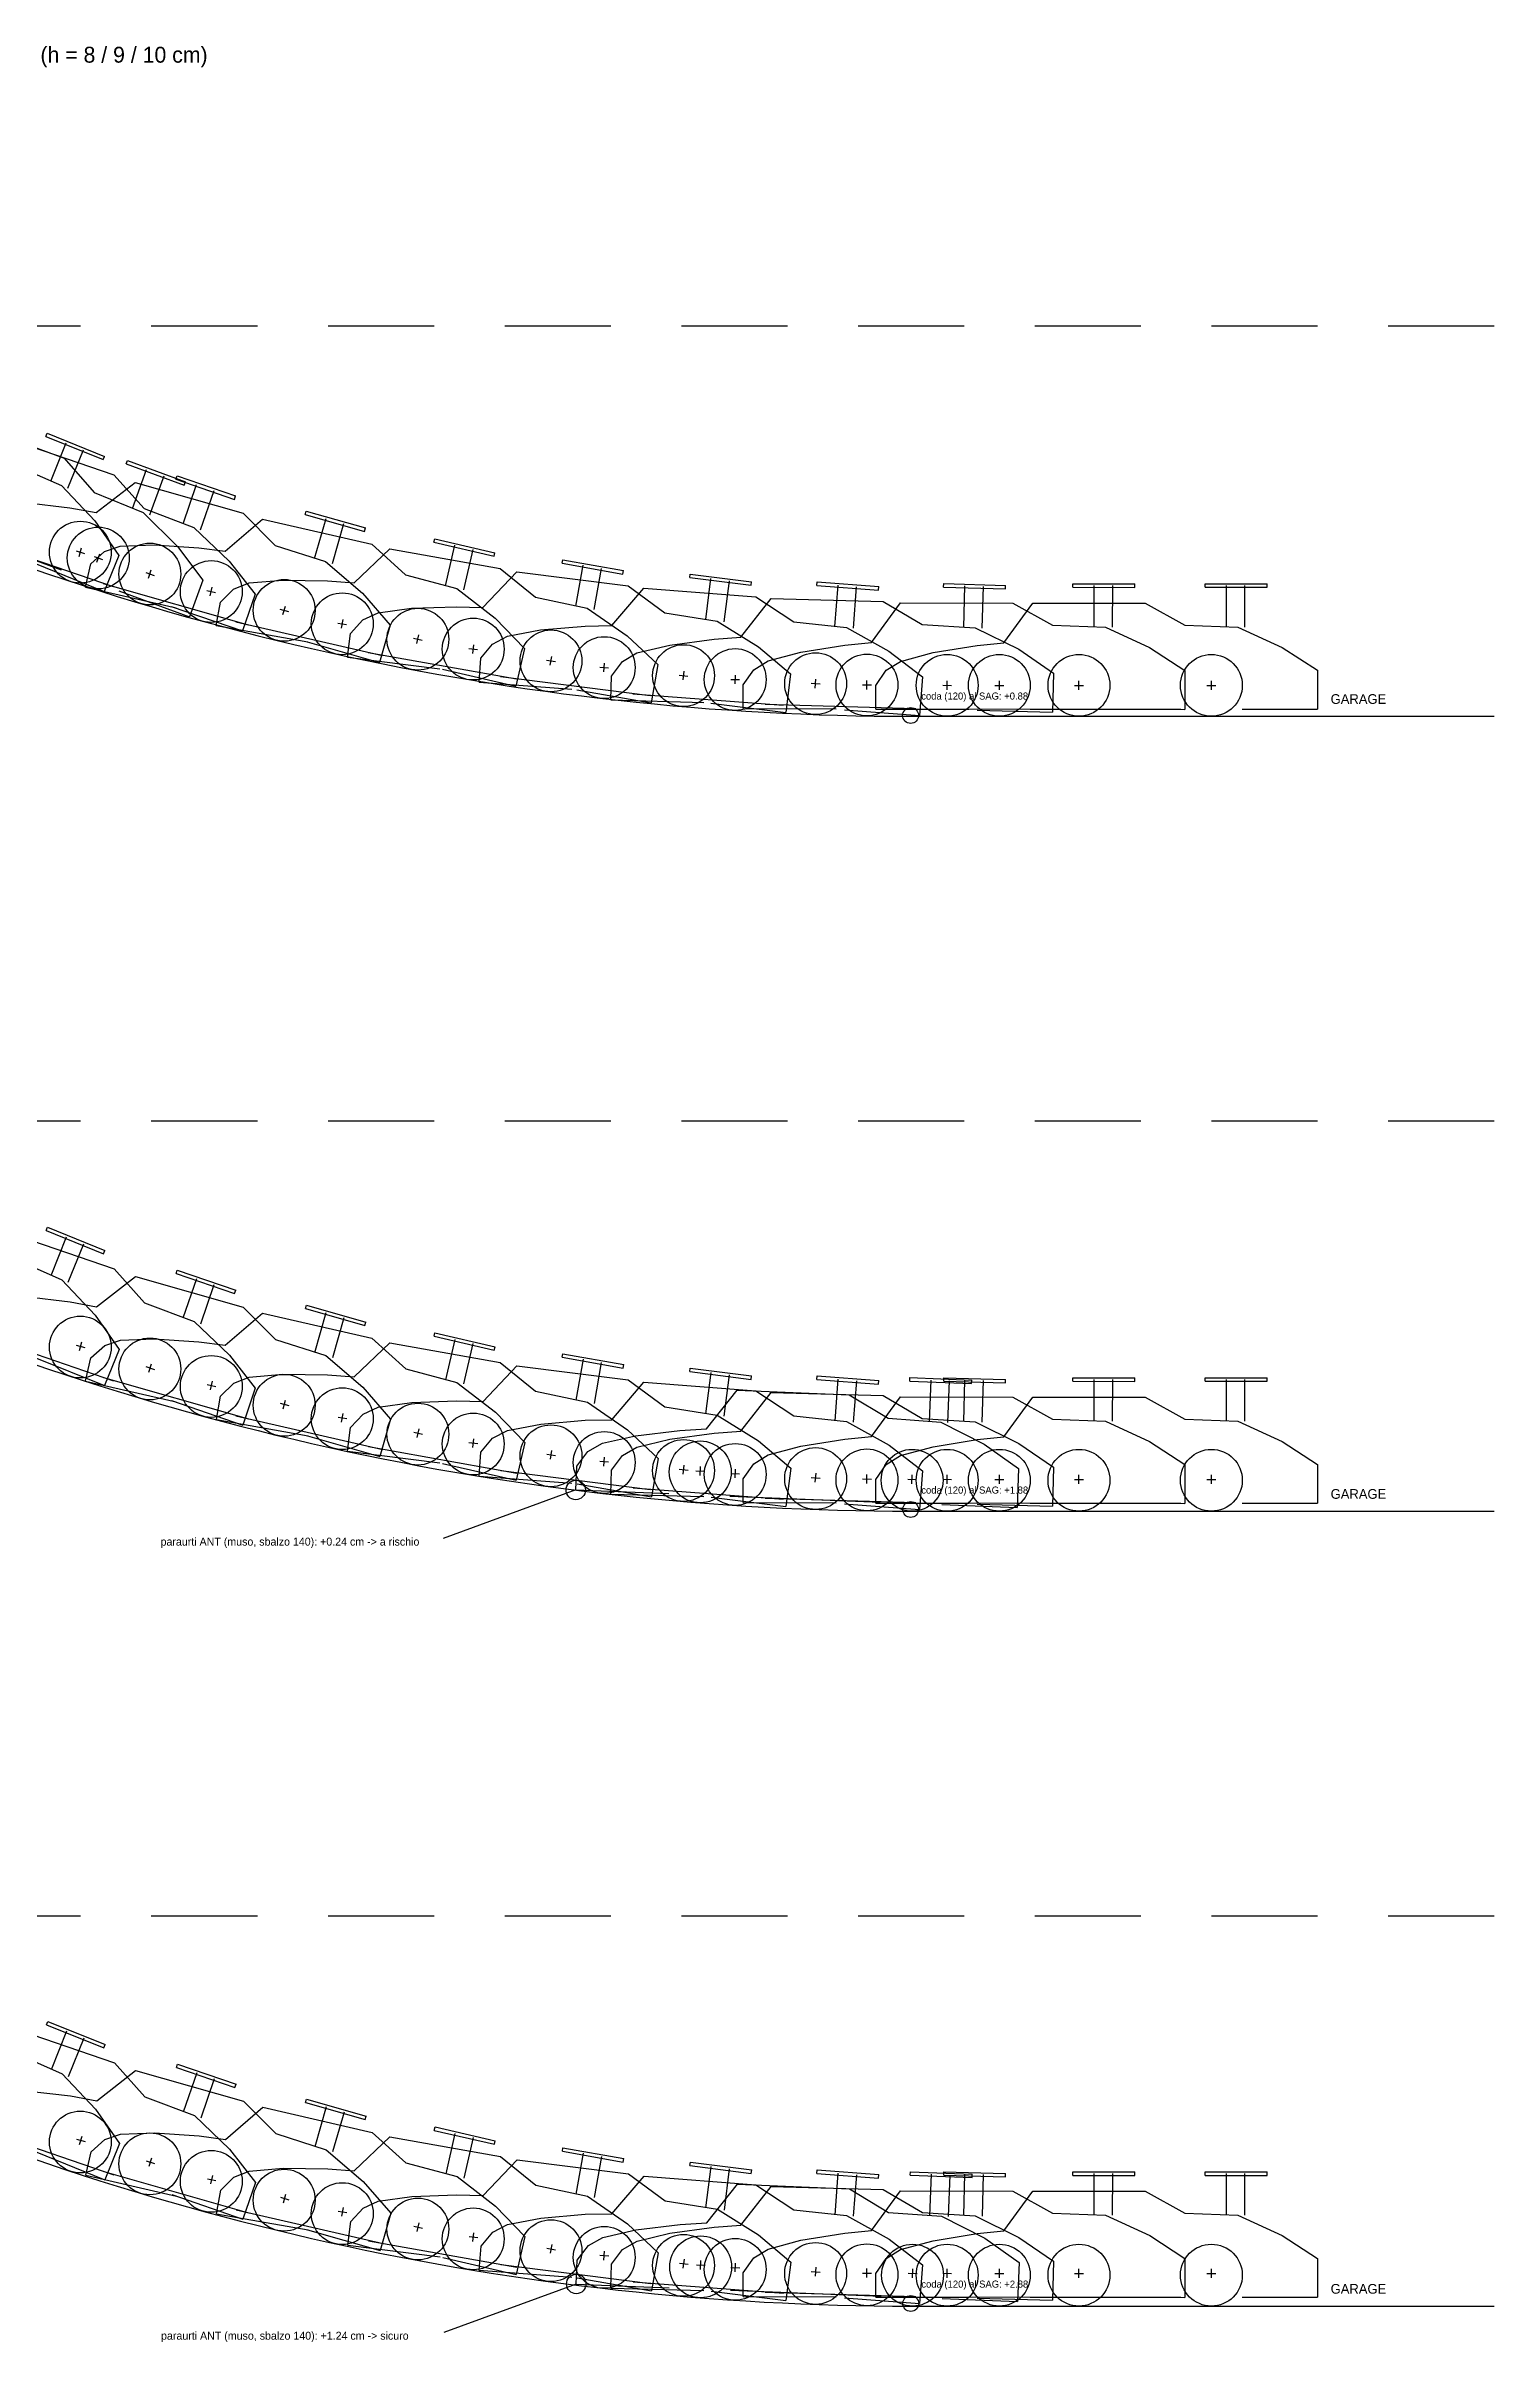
# Model space of a CAD drawing. Header units: centimetres. Extents: x -560 to 2360, y -1971 to 759.
# Drawn here: x 721 to 2360, y -1841 to 759 of the extents above; entities that cross this region are included whole.
import ezdxf

# ---------------------------------------------------------------- set-up
doc = ezdxf.new("R2010")
doc.units = ezdxf.units.CM
doc.header["$LTSCALE"] = 10
doc.linetypes.add('DASHED', pattern=[20, 12, -8])
for name, color, linetype in [('CARROZZERIA', 2, 'CONTINUOUS'), ('CRITICO', 1, 'CONTINUOUS'), ('RAMPA', 3, 'CONTINUOUS'), ('REF', 8, 'DASHED'), ('TESTO', 7, 'CONTINUOUS')]:
    doc.layers.add(name, color=color, linetype=linetype)

msp = doc.modelspace()

# ---------------------------------------------------------------- linework, layer by layer
at = {"layer": 'CARROZZERIA', "color": 1}
for p, q in [((622.18, 335.94), (741.44, 292.29)), ((677.48, 314.56), (797.61, 273.35)), ((741.44, 292.29), (775.11, 253.35)), ((811.48, 285.82), (812.86, 289.58)), ((812.86, 289.58), (878.6, 265.52)), ((777.59, 230.56), (821.68, 264.77)), ((797.61, 273.35), (832.06, 235.1)), ((811.48, 285.82), (877.22, 261.76)), ((818.56, 235.31), (834.71, 279.45)), ((821.68, 264.77), (943.8, 229.91)), ((838.28, 228.1), (854.43, 272.23)), ((867.77, 268.31), (869.07, 272.09)), ((867.77, 268.31), (933.98, 245.59)), ((869.07, 272.09), (935.28, 249.38)), ((875.87, 217.96), (891.12, 262.41)), ((877.22, 261.76), (878.6, 265.52)), ((697.65, 241.95), (747.92, 235.91)), ((747.92, 235.91), (777.59, 230.56)), ((775.11, 253.35), (830.77, 230.85)), ((832.06, 235.1), (888.16, 213.74)), ((895.73, 211.14), (910.98, 255.6)), ((933.98, 245.59), (935.28, 249.38)), ((577.84, 224.38), (738.04, 165.75)), ((830.77, 230.85), (869.81, 192.06)), ((888.16, 213.74), (927.99, 175.76)), ((923.52, 186.82), (965.79, 223.25)), ((943.8, 229.91), (980.21, 193.51)), ((965.79, 223.25), (1089.54, 194.72)), ((1014.13, 228.55), (1015.23, 232.39)), ((1014.13, 228.55), (1081.44, 209.33)), ((1015.23, 232.39), (1082.54, 213.17)), ((1024.85, 178.69), (1037.76, 223.88)), ((1045.05, 172.92), (1057.95, 218.12)), ((1081.44, 209.33), (1082.54, 213.17)), ((635.42, 202.13), (796.79, 146.77)), ((754.8, 187.15), (764.42, 184.41)), ((758.24, 180.97), (760.98, 190.59)), ((771.44, 172.63), (786.96, 186.5)), ((778.19, 174.48), (781.63, 183.87)), ((786.96, 186.5), (804.79, 192.65)), ((804.79, 192.65), (843.1, 194.08)), ((843.1, 194.08), (893.61, 190.64)), ((869.81, 192.06), (898.44, 153.9)), ((893.61, 190.64), (923.52, 186.82)), ((980.21, 193.51), (1037.35, 175.12)), ((1069.44, 151.09), (1109.81, 189.62)), ((1089.54, 194.72), (1127.77, 160.25)), ((1109.81, 189.62), (1234.85, 167.41)), ((1159.85, 196.98), (1160.75, 200.88)), ((1159.85, 196.98), (1228.06, 181.25)), ((1160.75, 200.88), (1228.96, 185.15)), ((1173.12, 147.74), (1183.68, 193.53)), ((1193.59, 143.02), (1204.15, 188.82)), ((1228.06, 181.25), (1228.96, 185.15)), ((765.38, 146.32), (771.44, 172.63)), ((775.21, 180.9), (784.6, 177.46)), ((833.64, 162.67), (843.1, 159.42)), ((836.75, 156.32), (839.99, 165.77)), ((927.99, 175.76), (957.39, 138.18)), ((1037.35, 175.12), (1079.12, 139.27)), ((1127.77, 160.25), (1185.79, 144.82)), ((1215.36, 123.09), (1253.74, 163.6)), ((1234.85, 167.41), (1274.78, 134.92)), ((1253.74, 163.6), (1379.74, 147.68)), ((1304.95, 173.23), (1305.65, 177.17)), ((1304.95, 173.23), (1373.87, 160.99)), ((1305.65, 177.17), (1374.57, 164.92)), ((1320.71, 124.73), (1328.93, 171)), ((1341.38, 121.05), (1349.61, 167.33)), ((1373.87, 160.99), (1374.57, 164.92)), ((1449.46, 157.02), (1449.96, 160.99)), ((1449.46, 157.02), (1518.91, 148.25)), ((1449.96, 160.99), (1519.41, 152.22)), ((1467.63, 109.37), (1473.52, 156)), ((765.38, 146.32), (867.98, 122.66)), ((785.56, 150.29), (949.61, 103.45)), ((803.22, 141.9), (883.32, 112.58)), ((898.44, 153.9), (883.32, 112.58)), ((902.99, 142.29), (912.74, 140.05)), ((906.74, 136.3), (908.99, 146.04)), ((918.28, 129.2), (933.07, 143.84)), ((933.07, 143.84), (950.57, 150.89)), ((957.39, 138.18), (943.11, 96.57)), ((950.57, 150.89), (988.75, 154.26)), ((988.75, 154.26), (1039.38, 153.39)), ((1039.38, 153.39), (1069.44, 151.09)), ((1079.12, 139.27), (1110.44, 103.29)), ((1185.79, 144.82), (1229.34, 111.17)), ((1274.78, 134.92), (1333.51, 122.45)), ((1361.27, 102.58), (1397.59, 144.95)), ((1379.74, 147.68), (1421.25, 117.24)), ((1397.59, 144.95), (1524.22, 135.33)), ((1488.47, 106.74), (1494.35, 153.36)), ((1507.27, 89.41), (1541.5, 133.49)), ((1518.91, 148.25), (1519.41, 152.22)), ((1524.22, 135.33), (1567.2, 106.99)), ((1541.5, 133.49), (1668.45, 130.01)), ((1593.39, 148.12), (1593.7, 152.11)), ((1593.39, 148.12), (1663.19, 142.82)), ((1593.7, 152.11), (1663.49, 146.81)), ((1613.91, 101.44), (1617.48, 148.3)), ((1634.85, 99.84), (1638.41, 146.71)), ((1663.19, 142.82), (1663.49, 146.81)), ((1668.45, 130.01), (1712.75, 103.78)), ((1736.92, 146.14), (1737.03, 150.14)), ((1736.92, 146.14), (1806.89, 144.22)), ((1737.03, 150.14), (1807, 148.22)), ((1759.67, 100.5), (1760.96, 147.48)), ((1780.66, 99.92), (1781.95, 146.9)), ((1806.89, 144.22), (1807, 148.22)), ((862.43, 124.25), (943.11, 96.57)), ((913.56, 102.62), (918.28, 129.2)), ((935.61, 107.06), (1101.85, 68.73)), ((985.58, 121.26), (995.19, 118.52)), ((989.01, 115.08), (991.76, 124.7)), ((1051.2, 105.58), (1061.05, 103.83)), ((1055.25, 99.78), (1057, 109.63)), ((1065.49, 93.64), (1079.53, 109)), ((1079.53, 109), (1096.65, 116.91)), ((1096.65, 116.91), (1134.61, 122.2)), ((1134.61, 122.2), (1185.22, 123.87)), ((1185.22, 123.87), (1215.36, 123.09)), ((1229.34, 111.17), (1262.48, 76.85)), ((1333.51, 122.45), (1378.71, 91.06)), ((1421.25, 117.24), (1480.53, 107.74)), ((1480.53, 107.74), (1527.25, 78.65)), ((1567.2, 106.99), (1626.88, 100.45)), ((913.56, 102.62), (1017.23, 84.19)), ((1016.34, 84.4), (1098.36, 60.98)), ((1062.11, 66.85), (1065.49, 93.64)), ((1110.44, 103.29), (1098.36, 60.98)), ((1136.86, 88.37), (1146.6, 86.12)), ((1140.6, 82.37), (1142.85, 92.12)), ((1203.76, 71.13), (1205.01, 81.05)), ((1213.05, 65.71), (1226.31, 81.75)), ((1226.31, 81.75), (1243.02, 90.51)), ((1243.02, 90.51), (1280.67, 97.68)), ((1280.67, 97.68), (1331.13, 101.86)), ((1331.13, 101.86), (1361.27, 102.58)), ((1378.71, 91.06), (1413.55, 58.46)), ((1389.74, 71.63), (1427, 80.61)), ((1427, 80.61), (1477.2, 87.24)), ((1477.2, 87.24), (1507.27, 89.41)), ((1527.25, 78.65), (1563.68, 47.85)), ((1626.88, 100.45), (1674.99, 73.73)), ((1712.75, 103.78), (1772.67, 100.14)), ((1772.67, 100.14), (1822.02, 75.78)), ((1062.11, 66.85), (1166.58, 53.65)), ((1085.56, 72.05), (1253.53, 42.21)), ((1169.47, 53.14), (1252.59, 33.97)), ((1199.43, 76.72), (1209.35, 75.47)), ((1211.01, 38.78), (1213.05, 65.71)), ((1262.48, 76.85), (1252.59, 33.97)), ((1287.5, 63.59), (1297.34, 61.84)), ((1291.55, 57.8), (1293.3, 67.64)), ((1347.67, 55.48), (1357.64, 54.72)), ((1352.27, 50.11), (1353.03, 60.08)), ((1361.01, 45.41), (1373.47, 62.07)), ((1373.47, 62.07), (1389.74, 71.63)), ((1413.55, 58.46), (1405.85, 15.14)), ((1674.99, 73.73), (1712.91, 44.77)), ((1822.02, 75.78), (1861.29, 48.69)), ((1211.01, 38.78), (1316.01, 30.81)), ((1235.43, 44.96), (1404.68, 23.58)), ((1321.86, 30.06), (1405.85, 15.14)), ((1360.27, 18.42), (1361.01, 45.41)), ((1437.53, 46.64), (1447.45, 45.39)), ((1441.87, 41.06), (1443.12, 50.98)), ((1495.96, 41.7), (1505.96, 41.43)), ((1500.82, 36.57), (1501.1, 46.57)), ((1563.68, 47.85), (1558.16, 4.19)), ((1586.98, 37.29), (1596.95, 36.53)), ((1591.58, 31.93), (1592.34, 41.9)), ((1712.91, 44.77), (1709.57, 0.9)), ((1735.87, 35.12), (1745.87, 34.85)), ((1740.73, 29.99), (1741.01, 39.98)), ((1861.29, 48.69), (1860.08, 4.71)), ((1360.27, 18.42), (1465.53, 15.53)), ((1385.21, 25.55), (1555.32, 12.62)), ((1473.54, 14.88), (1558.16, 4.19)), ((1534.91, 13.63), (1705.44, 8.95)), ((1624.52, 7.36), (1709.57, 0.9)), ((1774.82, 7.05), (1860.08, 4.71))]:
    msp.add_line(p, q, dxfattribs=at)
at = {"layer": 'CARROZZERIA', "color": 30}
for p, q in [((720.73, 316.74), (722.22, 320.45)), ((720.73, 316.74), (785.63, 290.52)), ((722.22, 320.45), (787.13, 294.23)), ((726.12, 266.03), (743.73, 309.61)), ((745.59, 258.16), (763.2, 301.74)), ((785.63, 290.52), (787.13, 294.23)), ((683.29, 285.49), (738.18, 261.16)), ((738.18, 261.16), (775.92, 221.11)), ((775.92, 221.11), (803.27, 182.02)), ((803.27, 182.02), (786.79, 141.22)), ((707.7, 173.17), (786.79, 141.22)), ((677.8, -584.49), (797.93, -625.7)), ((777.87, -668.48), (821.96, -634.26)), ((797.93, -625.7), (832.38, -663.95)), ((821.96, -634.26), (944.08, -669.13)), ((868.09, -630.74), (869.39, -626.96)), ((868.09, -630.74), (934.31, -653.46)), ((869.39, -626.96), (935.6, -649.68)), ((876.19, -681.1), (891.44, -636.64)), ((896.06, -687.91), (911.31, -643.46)), ((934.31, -653.46), (935.6, -649.68)), ((697.92, -657.09), (748.2, -663.12)), ((748.2, -663.12), (777.87, -668.48)), ((832.38, -663.95), (888.49, -685.32)), ((923.75, -712.21), (966.01, -675.77)), ((944.08, -669.13), (980.48, -705.53)), ((966.01, -675.77), (1089.77, -704.31)), ((1014.4, -670.49), (1015.5, -666.65)), ((1014.4, -670.49), (1081.71, -689.71)), ((1015.5, -666.65), (1082.81, -685.86)), ((1025.13, -720.35), (1038.03, -675.16)), ((635.74, -696.93), (797.11, -752.29)), ((888.49, -685.32), (928.32, -723.3)), ((1045.32, -726.12), (1058.22, -680.92)), ((1081.71, -689.71), (1082.81, -685.86)), ((1160.07, -702.05), (1160.97, -698.15)), ((1160.97, -698.15), (1229.18, -713.88)), ((755.08, -711.89), (764.69, -714.63)), ((758.51, -718.07), (761.26, -708.45)), ((765.6, -752.71), (771.67, -726.4)), ((771.67, -726.4), (787.18, -712.53)), ((787.18, -712.53), (805.02, -706.38)), ((805.02, -706.38), (843.32, -704.95)), ((843.32, -704.95), (893.84, -708.39)), ((893.84, -708.39), (923.75, -712.21)), ((928.32, -723.3), (957.72, -760.87)), ((980.48, -705.53), (1037.63, -723.92)), ((1037.63, -723.92), (1079.39, -759.76)), ((1069.62, -747.92), (1109.98, -709.39)), ((1089.77, -704.31), (1128, -738.78)), ((1109.98, -709.39), (1235.02, -731.61)), ((1160.07, -702.05), (1228.28, -717.78)), ((1173.35, -751.29), (1183.91, -705.49)), ((1193.81, -756.01), (1204.37, -710.21)), ((1228.28, -717.78), (1229.18, -713.88)), ((1305.12, -725.78), (1305.82, -721.85)), ((1305.12, -725.78), (1374.04, -738.03)), ((1305.82, -721.85), (1374.74, -734.09)), ((765.6, -752.71), (868.21, -776.37)), ((785.84, -748.75), (949.88, -795.58)), ((833.96, -736.39), (843.42, -739.63)), ((837.07, -742.74), (840.32, -733.28)), ((906.97, -762.73), (909.21, -752.98)), ((933.25, -755.18), (950.75, -748.13)), ((950.75, -748.13), (988.93, -744.76)), ((988.93, -744.76), (1039.56, -745.63)), ((1039.56, -745.63), (1069.62, -747.92)), ((1128, -738.78), (1186.01, -754.21)), ((1215.49, -775.92), (1253.87, -735.41)), ((1235.02, -731.61), (1274.96, -764.1)), ((1253.87, -735.41), (1379.86, -751.33)), ((1320.88, -774.29), (1329.1, -728.01)), ((1341.56, -777.96), (1349.78, -731.69)), ((1374.04, -738.03), (1374.74, -734.09)), ((1379.86, -751.33), (1421.38, -781.77)), ((1449.58, -741.99), (1450.09, -738.02)), ((1449.58, -741.99), (1519.03, -750.76)), ((1450.09, -738.02), (1519.53, -746.79)), ((1467.76, -789.64), (1473.65, -743.01)), ((1488.59, -792.27), (1494.48, -745.64)), ((1519.03, -750.76), (1519.53, -746.79)), ((1593.47, -750.88), (1593.77, -746.89)), ((1593.47, -750.88), (1663.27, -756.18)), ((1593.77, -746.89), (1663.57, -752.19)), ((1613.99, -797.57), (1617.55, -750.7)), ((1634.93, -799.16), (1638.49, -752.29)), ((1663.27, -756.18), (1663.57, -752.19)), ((1698.63, -752.84), (1698.78, -748.84)), ((1698.63, -752.84), (1768.57, -755.6)), ((1698.78, -748.84), (1768.73, -751.61)), ((1720.83, -798.75), (1722.69, -751.79)), ((1736.94, -752.86), (1737.05, -748.86)), ((1736.94, -752.86), (1806.92, -754.78)), ((1737.05, -748.86), (1807.03, -750.78)), ((1741.81, -799.58), (1743.67, -752.62)), ((1759.7, -798.5), (1760.99, -751.52)), ((1768.57, -755.6), (1768.73, -751.61)), ((1780.69, -799.08), (1781.98, -752.1)), ((1806.92, -754.78), (1807.03, -750.78)), ((862.75, -774.81), (943.44, -802.49)), ((903.22, -756.73), (912.96, -758.98)), ((913.73, -796.4), (918.46, -769.82)), ((918.46, -769.82), (933.25, -755.18)), ((957.72, -760.87), (943.44, -802.49)), ((985.85, -777.78), (995.47, -780.52)), ((989.29, -783.96), (992.03, -774.34)), ((1079.39, -759.76), (1110.72, -795.75)), ((1096.78, -782.09), (1134.74, -776.81)), ((1134.74, -776.81), (1185.35, -775.14)), ((1185.35, -775.14), (1215.49, -775.92)), ((1186.01, -754.21), (1229.57, -787.86)), ((1274.96, -764.1), (1333.68, -776.56)), ((1333.68, -776.56), (1378.89, -807.96)), ((1361.35, -796.42), (1397.67, -754.05)), ((1397.67, -754.05), (1524.3, -763.67)), ((1468.31, -806.78), (1503.07, -763.12)), ((1503.07, -763.12), (1629.97, -768.14)), ((1507.3, -809.59), (1541.52, -765.51)), ((1524.3, -763.67), (1567.28, -792.01)), ((1541.52, -765.51), (1668.48, -768.99)), ((1629.97, -768.14), (1673.94, -794.9)), ((1668.48, -768.99), (1712.77, -795.22)), ((913.73, -796.4), (1017.41, -814.82)), ((935.83, -791.96), (1102.07, -830.29)), ((1051.38, -793.43), (1061.22, -795.18)), ((1055.42, -799.23), (1057.17, -789.39)), ((1062.23, -832.16), (1065.61, -805.37)), ((1065.61, -805.37), (1079.65, -790.01)), ((1079.65, -790.01), (1096.78, -782.09)), ((1110.72, -795.75), (1098.64, -838.06)), ((1229.57, -787.86), (1262.7, -822.18)), ((1243.1, -808.5), (1280.75, -801.33)), ((1280.75, -801.33), (1331.21, -797.14)), ((1331.21, -797.14), (1361.35, -796.42)), ((1421.38, -781.77), (1480.65, -791.27)), ((1480.65, -791.27), (1527.38, -820.35)), ((1567.28, -792.01), (1626.95, -798.55)), ((1626.95, -798.55), (1675.07, -825.27)), ((1673.94, -794.9), (1733.82, -799.26)), ((1712.77, -795.22), (1772.7, -798.86)), ((1733.82, -799.26), (1782.87, -824.22)), ((1772.7, -798.86), (1822.05, -823.22)), ((1016.62, -814.64), (1098.64, -838.06)), ((1085.74, -826.96), (1253.71, -856.81)), ((1137.08, -810.66), (1146.82, -812.91)), ((1140.83, -816.65), (1143.08, -806.91)), ((1199.55, -822.29), (1209.47, -823.54)), ((1203.88, -827.88), (1205.14, -817.96)), ((1213.13, -833.3), (1226.38, -817.25)), ((1226.38, -817.25), (1243.1, -808.5)), ((1262.7, -822.18), (1252.82, -865.05)), ((1291.72, -841.22), (1293.47, -831.37)), ((1334.19, -832.5), (1350.58, -823.14)), ((1350.58, -823.14), (1387.94, -814.61)), ((1373.5, -836.93), (1389.77, -827.37)), ((1378.89, -807.96), (1413.72, -840.55)), ((1387.94, -814.61), (1438.22, -808.59)), ((1389.77, -827.37), (1427.03, -818.39)), ((1427.03, -818.39), (1477.23, -811.76)), ((1438.22, -808.59), (1468.31, -806.78)), ((1477.23, -811.76), (1507.3, -809.59)), ((1527.38, -820.35), (1563.8, -851.16)), ((1675.07, -825.27), (1712.98, -854.23)), ((1782.87, -824.22), (1821.81, -851.78)), ((1822.05, -823.22), (1861.32, -850.31)), ((1062.23, -832.16), (1166.7, -845.36)), ((1169.7, -845.89), (1252.82, -865.05)), ((1211.08, -860.22), (1213.13, -833.3)), ((1235.55, -854.05), (1404.81, -875.43)), ((1287.67, -835.42), (1297.52, -837.17)), ((1320.46, -876), (1321.53, -849.02)), ((1321.53, -849.02), (1334.19, -832.5)), ((1347.74, -843.53), (1357.71, -844.28)), ((1352.35, -848.89), (1353.11, -838.92)), ((1360.3, -880.58), (1361.04, -853.59)), ((1361.04, -853.59), (1373.5, -836.93)), ((1413.72, -840.55), (1406.02, -883.87)), ((1437.66, -852.36), (1447.58, -853.62)), ((1441.99, -857.95), (1443.25, -848.03)), ((1456.43, -854.35), (1466.42, -854.74)), ((1461.22, -859.54), (1461.62, -849.55)), ((1495.99, -857.3), (1505.99, -857.57)), ((1500.85, -862.43), (1501.12, -852.43)), ((1563.8, -851.16), (1558.29, -894.82)), ((1591.66, -867.07), (1592.42, -857.1)), ((1712.98, -854.23), (1709.65, -898.1)), ((1821.81, -851.78), (1820.07, -895.75)), ((1861.32, -850.31), (1860.11, -894.29)), ((1211.08, -860.22), (1316.08, -868.2)), ((1320.46, -876), (1425.68, -880.16)), ((1322.04, -868.95), (1406.02, -883.87)), ((1360.3, -880.58), (1465.56, -883.47)), ((1385.28, -873.46), (1555.39, -886.38)), ((1495.03, -882.9), (1665.5, -889.64)), ((1587.05, -861.71), (1597.02, -862.47)), ((1696.24, -863.83), (1706.23, -864.23)), ((1701.04, -869.02), (1701.43, -859.03)), ((1735.9, -863.88), (1745.9, -864.15)), ((1740.76, -869.01), (1741.03, -859.02)), ((1473.66, -884.13), (1558.29, -894.82)), ((1534.93, -885.37), (1705.47, -890.05)), ((1624.59, -891.64), (1709.65, -898.1)), ((1734.84, -892.38), (1820.07, -895.75)), ((1774.84, -891.95), (1860.11, -894.29))]:
    msp.add_line(p, q, dxfattribs=at)
at = {"layer": 'CARROZZERIA', "color": 90}
for p, q in [((1883.25, 146.01), (1883.26, 150.01)), ((1883.25, 146.01), (1953.25, 145.89)), ((1883.26, 150.01), (1953.26, 149.89)), ((1907.17, 100.97), (1907.25, 147.97)), ((1928.17, 100.93), (1928.25, 147.93)), ((1953.25, 145.89), (1953.26, 149.89)), ((2033, 150), (2103, 150)), ((2033, 146), (2033, 150)), ((2033, 146), (2103, 146)), ((2057, 101), (2057, 148)), ((2078, 101), (2078, 148)), ((2103, 146), (2103, 150)), ((1655.14, 83.4), (1688.22, 128.35)), ((1688.22, 128.35), (1815.22, 128.13)), ((1805, 83), (1838, 128)), ((1815.22, 128.13), (1860.18, 103.05)), ((1838, 128), (1965, 128)), ((1965, 128), (2010, 103)), ((1575.12, 72.54), (1625.14, 80.45)), ((1625.14, 80.45), (1655.14, 83.4)), ((1725, 72), (1775, 80)), ((1775, 80), (1805, 83)), ((1860.18, 103.05), (1920.17, 100.95)), ((1920.17, 100.95), (1970.13, 77.86)), ((2010, 103), (2070, 101)), ((2070, 101), (2120, 78)), ((2120, 78), (2160, 52)), ((1510.06, 35.65), (1522.09, 52.63)), ((1522.09, 52.63), (1538.11, 62.6)), ((1538.11, 62.6), (1575.12, 72.54)), ((1660, 35), (1672, 52)), ((1672, 52), (1688, 62)), ((1688, 62), (1725, 72)), ((1970.13, 77.86), (2010.09, 51.79)), ((2160, 52), (2160, 8)), ((1510.01, 8.65), (1510.06, 35.65)), ((1645.06, 35.42), (1655.06, 35.4)), ((1650.05, 30.41), (1650.07, 40.41)), ((1660, 8), (1660, 35)), ((1795, 35), (1805, 35)), ((1800, 30), (1800, 40)), ((1885.06, 35.01), (1895.06, 34.99)), ((1890.05, 30), (1890.07, 40)), ((2010.09, 51.79), (2010.01, 7.79)), ((2035, 35), (2045, 35)), ((2040, 30), (2040, 40)), ((1510.01, 8.65), (1615.31, 8.47)), ((1660, 8), (1765.3, 8)), ((1684.71, 8.35), (1855.31, 8.06)), ((1834.7, 8), (2005.3, 8)), ((1924.71, 7.94), (2010.01, 7.79)), ((2074.7, 8), (2160, 8)), ((721.1, -582.33), (722.6, -578.62)), ((721.1, -582.33), (786, -608.55)), ((722.6, -578.62), (787.5, -604.84)), ((726.5, -633.04), (744.1, -589.47)), ((745.97, -640.91), (763.57, -597.33)), ((683.67, -613.58), (738.55, -637.91)), ((786, -608.55), (787.5, -604.84)), ((738.55, -637.91), (776.29, -677.97)), ((776.29, -677.97), (803.64, -717.06)), ((708.07, -725.9), (787.16, -757.85)), ((803.64, -717.06), (787.16, -757.85)), ((1883.25, -752.99), (1883.26, -748.99)), ((1883.25, -752.99), (1953.25, -753.11)), ((1883.26, -748.99), (1953.26, -749.11)), ((1907.17, -798.03), (1907.25, -751.03)), ((1928.17, -798.07), (1928.25, -751.07)), ((1953.25, -753.11), (1953.26, -749.11)), ((2033, -749), (2103, -749)), ((2033, -753), (2033, -749)), ((2033, -753), (2103, -753)), ((2057, -798), (2057, -751)), ((2078, -798), (2078, -751)), ((2103, -753), (2103, -749)), ((1655.14, -815.6), (1688.22, -770.65)), ((1688.22, -770.65), (1815.22, -770.87)), ((1805, -816), (1838, -771)), ((1815.22, -770.87), (1860.18, -795.95)), ((1838, -771), (1965, -771)), ((1965, -771), (2010, -796)), ((1860.18, -795.95), (1920.17, -798.05)), ((1920.17, -798.05), (1970.13, -821.14)), ((2010, -796), (2070, -798)), ((2070, -798), (2120, -821)), ((1538.11, -836.4), (1575.13, -826.46)), ((1575.13, -826.46), (1625.14, -818.55)), ((1625.14, -818.55), (1655.14, -815.6)), ((1688, -837), (1725, -827)), ((1725, -827), (1775, -819)), ((1775, -819), (1805, -816)), ((1970.13, -821.14), (2010.09, -847.21)), ((2120, -821), (2160, -847)), ((1510.06, -863.35), (1522.09, -846.37)), ((1522.09, -846.37), (1538.11, -836.4)), ((1660, -864), (1672, -847)), ((1672, -847), (1688, -837)), ((2010.09, -847.21), (2010.01, -891.21)), ((2160, -847), (2160, -891)), ((1510.02, -890.35), (1510.06, -863.35)), ((1645.06, -863.58), (1655.06, -863.6)), ((1650.05, -868.59), (1650.07, -858.59)), ((1660, -891), (1660, -864)), ((1795, -864), (1805, -864)), ((1800, -869), (1800, -859)), ((1885.06, -863.99), (1895.06, -864.01)), ((1890.05, -869), (1890.07, -859)), ((2035, -864), (2045, -864)), ((2040, -869), (2040, -859)), ((1510.02, -890.35), (1615.32, -890.53)), ((1660, -891), (1765.3, -891)), ((1684.72, -890.65), (1855.32, -890.94)), ((1834.7, -891), (2005.3, -891)), ((1924.72, -891.06), (2010.01, -891.21)), ((2074.7, -891), (2160, -891)), ((721.47, -1481.4), (722.97, -1477.69)), ((721.47, -1481.4), (786.38, -1507.62)), ((722.97, -1477.69), (787.88, -1503.91)), ((678.13, -1483.55), (798.26, -1524.76)), ((726.87, -1532.12), (744.48, -1488.54)), ((746.34, -1539.98), (763.95, -1496.4)), ((786.38, -1507.62), (787.88, -1503.91)), ((684.04, -1512.66), (738.92, -1536.99)), ((778.14, -1567.51), (822.23, -1533.3)), ((798.26, -1524.76), (832.71, -1563.01)), ((822.23, -1533.3), (944.35, -1568.17)), ((868.42, -1529.8), (869.72, -1526.02)), ((868.42, -1529.8), (934.63, -1552.51)), ((869.72, -1526.02), (935.93, -1548.73)), ((698.2, -1556.13), (748.47, -1562.16)), ((738.92, -1536.99), (776.67, -1577.04)), ((876.52, -1580.15), (891.77, -1535.69)), ((896.38, -1586.97), (911.63, -1542.51)), ((934.63, -1552.51), (935.93, -1548.73)), ((748.47, -1562.16), (778.14, -1567.51)), ((776.67, -1577.04), (804.02, -1616.13)), ((832.71, -1563.01), (888.81, -1584.37)), ((888.81, -1584.37), (928.64, -1622.35)), ((923.97, -1611.23), (966.24, -1574.8)), ((944.35, -1568.17), (980.76, -1604.56)), ((966.24, -1574.8), (1089.99, -1603.33)), ((1014.68, -1569.53), (1015.78, -1565.68)), ((1014.68, -1569.53), (1081.99, -1588.75)), ((1015.78, -1565.68), (1083.09, -1584.9)), ((1025.4, -1619.39), (1038.31, -1574.2)), ((1045.6, -1625.16), (1058.5, -1579.96)), ((1081.99, -1588.75), (1083.09, -1584.9)), ((636.07, -1595.98), (797.44, -1651.34)), ((755.35, -1610.92), (764.97, -1613.67)), ((758.79, -1617.1), (761.53, -1607.49)), ((771.89, -1625.42), (787.41, -1611.56)), ((787.41, -1611.56), (805.24, -1605.41)), ((805.24, -1605.41), (843.55, -1603.98)), ((843.55, -1603.98), (894.06, -1607.41)), ((894.06, -1607.41), (923.97, -1611.23)), ((980.76, -1604.56), (1037.9, -1622.96)), ((1069.79, -1646.94), (1110.16, -1608.41)), ((1089.99, -1603.33), (1128.22, -1637.81)), ((1110.16, -1608.41), (1235.2, -1630.62)), ((1160.3, -1601.07), (1161.2, -1597.18)), ((1160.3, -1601.07), (1228.51, -1616.8)), ((1161.2, -1597.18), (1229.41, -1612.9)), ((1173.57, -1650.31), (1184.13, -1604.52)), ((1194.03, -1655.03), (1204.6, -1609.24)), ((708.45, -1624.98), (787.54, -1656.93)), ((765.83, -1651.73), (771.89, -1625.42)), ((804.02, -1616.13), (787.54, -1656.93)), ((834.29, -1635.44), (843.75, -1638.69)), ((837.4, -1641.79), (840.64, -1632.33)), ((928.64, -1622.35), (958.04, -1659.92)), ((1037.9, -1622.96), (1079.67, -1658.8)), ((1128.22, -1637.81), (1186.24, -1653.24)), ((1215.61, -1674.93), (1253.99, -1634.42)), ((1228.51, -1616.8), (1229.41, -1612.9)), ((1235.2, -1630.62), (1275.13, -1663.11)), ((1253.99, -1634.42), (1379.99, -1650.33)), ((1305.3, -1624.8), (1306, -1620.86)), ((1305.3, -1624.8), (1374.22, -1637.05)), ((1306, -1620.86), (1374.92, -1633.11)), ((1321.06, -1673.3), (1329.28, -1627.03)), ((1341.73, -1676.98), (1349.96, -1630.7)), ((1374.22, -1637.05), (1374.92, -1633.11)), ((1449.71, -1641), (1450.21, -1637.03)), ((1450.21, -1637.03), (1519.66, -1645.8)), ((765.83, -1651.73), (868.43, -1675.39)), ((786.11, -1647.79), (950.16, -1694.62)), ((903.44, -1655.76), (913.19, -1658)), ((907.19, -1661.75), (909.44, -1652.01)), ((918.63, -1668.83), (933.42, -1654.19)), ((933.42, -1654.19), (950.92, -1647.15)), ((958.04, -1659.92), (943.76, -1701.54)), ((950.92, -1647.15), (989.1, -1643.77)), ((989.1, -1643.77), (1039.73, -1644.64)), ((1039.73, -1644.64), (1069.79, -1646.94)), ((1079.67, -1658.8), (1110.99, -1694.79)), ((1186.24, -1653.24), (1229.79, -1686.88)), ((1275.13, -1663.11), (1333.86, -1675.58)), ((1361.43, -1695.42), (1397.74, -1653.05)), ((1379.99, -1650.33), (1421.5, -1680.78)), ((1397.74, -1653.05), (1524.38, -1662.68)), ((1449.71, -1641), (1519.16, -1649.77)), ((1467.88, -1688.65), (1473.77, -1642.02)), ((1468.84, -1705.82), (1503.58, -1662.15)), ((1488.72, -1691.28), (1494.61, -1644.65)), ((1503.58, -1662.15), (1630.49, -1667.15)), ((1519.16, -1649.77), (1519.66, -1645.8)), ((1524.38, -1662.68), (1567.35, -1691.01)), ((1593.54, -1649.88), (1593.85, -1645.89)), ((1593.54, -1649.88), (1663.34, -1655.18)), ((1593.85, -1645.89), (1663.65, -1651.2)), ((1614.07, -1696.57), (1617.63, -1649.71)), ((1635.01, -1698.16), (1638.57, -1651.3)), ((1663.34, -1655.18), (1663.65, -1651.2)), ((1699.14, -1651.84), (1699.3, -1647.84)), ((1699.14, -1651.84), (1769.09, -1654.59)), ((1699.3, -1647.84), (1769.25, -1650.6)), ((1721.35, -1697.75), (1723.2, -1650.78)), ((1736.97, -1651.86), (1737.08, -1647.87)), ((1736.97, -1651.86), (1806.94, -1653.78)), ((1737.08, -1647.87), (1807.05, -1649.78)), ((1742.34, -1698.57), (1744.19, -1651.61)), ((1759.73, -1697.5), (1761.02, -1650.52)), ((1769.09, -1654.59), (1769.25, -1650.6)), ((1780.72, -1698.08), (1782.01, -1651.1)), ((1806.94, -1653.78), (1807.05, -1649.78)), ((1883.25, -1651.99), (1883.26, -1647.99)), ((1883.25, -1651.99), (1953.25, -1652.11)), ((1883.26, -1647.99), (1953.26, -1648.11)), ((1907.18, -1697.03), (1907.26, -1650.03)), ((1928.18, -1697.07), (1928.26, -1650.07)), ((1953.25, -1652.11), (1953.26, -1648.11)), ((2033, -1648), (2103, -1648)), ((2033, -1652), (2033, -1648)), ((2033, -1652), (2103, -1652)), ((2057, -1697), (2057, -1650)), ((2078, -1697), (2078, -1650)), ((2103, -1652), (2103, -1648)), ((863.08, -1673.86), (943.76, -1701.54)), ((913.91, -1695.41), (918.63, -1668.83)), ((986.13, -1676.81), (995.74, -1679.56)), ((989.56, -1682.99), (992.31, -1673.38)), ((1055.6, -1698.25), (1057.35, -1688.4)), ((1065.74, -1704.38), (1079.78, -1689.02)), ((1079.78, -1689.02), (1096.9, -1681.1)), ((1096.9, -1681.1), (1134.86, -1675.82)), ((1134.86, -1675.82), (1185.47, -1674.15)), ((1185.47, -1674.15), (1215.61, -1674.93)), ((1229.79, -1686.88), (1262.93, -1721.21)), ((1333.86, -1675.58), (1379.06, -1706.97)), ((1421.5, -1680.78), (1480.78, -1690.28)), ((1507.33, -1708.59), (1541.55, -1664.51)), ((1541.55, -1664.51), (1668.5, -1667.99)), ((1630.49, -1667.15), (1674.47, -1693.9)), ((1655.15, -1714.6), (1688.22, -1669.65)), ((1668.5, -1667.99), (1712.8, -1694.22)), ((1688.22, -1669.65), (1815.22, -1669.87)), ((1805, -1715), (1838, -1670)), ((1815.22, -1669.87), (1860.18, -1694.95)), ((1838, -1670), (1965, -1670)), ((1965, -1670), (2010, -1695)), ((913.91, -1695.41), (1017.58, -1713.84)), ((936.06, -1690.99), (1102.3, -1729.32)), ((1016.89, -1713.68), (1098.91, -1737.09)), ((1051.55, -1692.45), (1061.4, -1694.2)), ((1062.36, -1731.17), (1065.74, -1704.38)), ((1110.99, -1694.79), (1098.91, -1737.09)), ((1137.3, -1709.68), (1147.05, -1711.93)), ((1141.05, -1715.68), (1143.3, -1705.94)), ((1226.46, -1716.26), (1243.17, -1707.5)), ((1243.17, -1707.5), (1280.82, -1700.33)), ((1280.82, -1700.33), (1331.29, -1696.14)), ((1331.29, -1696.14), (1361.43, -1695.42)), ((1351.1, -1722.2), (1388.47, -1713.67)), ((1379.06, -1706.97), (1413.9, -1739.57)), ((1388.47, -1713.67), (1438.75, -1707.64)), ((1427.06, -1717.39), (1477.26, -1710.76)), ((1438.75, -1707.64), (1468.84, -1705.82)), ((1477.26, -1710.76), (1507.33, -1708.59)), ((1480.78, -1690.28), (1527.5, -1719.36)), ((1567.35, -1691.01), (1627.03, -1697.55)), ((1625.14, -1717.55), (1655.15, -1714.6)), ((1627.03, -1697.55), (1675.14, -1724.28)), ((1674.47, -1693.9), (1734.34, -1698.26)), ((1712.8, -1694.22), (1772.72, -1697.86)), ((1734.34, -1698.26), (1783.4, -1723.21)), ((1772.72, -1697.86), (1822.07, -1722.22)), ((1775, -1718), (1805, -1715)), ((1860.18, -1694.95), (1920.18, -1697.05)), ((1920.18, -1697.05), (1970.14, -1720.14)), ((2010, -1695), (2070, -1697)), ((2070, -1697), (2120, -1720)), ((1062.36, -1731.17), (1166.83, -1744.36)), ((1085.91, -1725.98), (1253.88, -1755.82)), ((1199.68, -1721.3), (1209.6, -1722.55)), ((1204.01, -1726.88), (1205.26, -1716.96)), ((1211.16, -1759.22), (1213.21, -1732.3)), ((1213.21, -1732.3), (1226.46, -1716.26)), ((1262.93, -1721.21), (1253.04, -1764.08)), ((1287.85, -1734.44), (1297.69, -1736.19)), ((1291.9, -1740.23), (1293.65, -1730.39)), ((1322.06, -1748.08), (1334.72, -1731.56)), ((1334.72, -1731.56), (1351.1, -1722.2)), ((1352.42, -1747.89), (1353.18, -1737.92)), ((1361.07, -1752.59), (1373.53, -1735.93)), ((1373.53, -1735.93), (1389.8, -1726.37)), ((1389.8, -1726.37), (1427.06, -1717.39)), ((1413.9, -1739.57), (1406.2, -1782.89)), ((1522.09, -1745.37), (1538.11, -1735.4)), ((1527.5, -1719.36), (1563.93, -1750.17)), ((1538.11, -1735.4), (1575.13, -1725.46)), ((1575.13, -1725.46), (1625.14, -1717.55)), ((1672, -1746), (1688, -1736)), ((1675.14, -1724.28), (1713.06, -1753.23)), ((1688, -1736), (1725, -1726)), ((1725, -1726), (1775, -1718)), ((1783.4, -1723.21), (1822.35, -1750.76)), ((1822.07, -1722.22), (1861.35, -1749.31)), ((1970.14, -1720.14), (2010.09, -1746.21)), ((2120, -1720), (2160, -1746)), ((1169.92, -1744.91), (1253.04, -1764.08)), ((1211.16, -1759.22), (1316.16, -1767.2)), ((1235.68, -1753.06), (1404.93, -1774.44)), ((1321, -1775.06), (1322.06, -1748.08)), ((1347.82, -1742.53), (1357.79, -1743.29)), ((1360.33, -1779.58), (1361.07, -1752.59)), ((1437.78, -1751.37), (1447.71, -1752.63)), ((1442.12, -1756.96), (1443.37, -1747.04)), ((1456.96, -1753.39), (1466.95, -1753.78)), ((1461.76, -1758.58), (1462.15, -1748.59)), ((1496.02, -1756.3), (1506.01, -1756.57)), ((1500.88, -1761.43), (1501.15, -1751.43)), ((1510.02, -1789.35), (1510.06, -1762.35)), ((1510.06, -1762.35), (1522.09, -1745.37)), ((1563.93, -1750.17), (1558.42, -1793.82)), ((1587.13, -1760.71), (1597.1, -1761.47)), ((1591.73, -1766.08), (1592.49, -1756.11)), ((1645.06, -1762.58), (1655.06, -1762.6)), ((1650.05, -1767.59), (1650.07, -1757.59)), ((1660, -1763), (1672, -1746)), ((1660, -1790), (1660, -1763)), ((1696.77, -1762.83), (1706.77, -1763.23)), ((1701.57, -1768.02), (1701.97, -1758.03)), ((1713.06, -1753.23), (1709.72, -1797.11)), ((1735.93, -1762.88), (1745.92, -1763.15)), ((1740.79, -1768.01), (1741.06, -1758.02)), ((1795, -1763), (1805, -1763)), ((1800, -1768), (1800, -1758)), ((1822.35, -1750.76), (1820.61, -1794.73)), ((1861.35, -1749.31), (1860.14, -1793.29)), ((1885.06, -1762.99), (1895.06, -1763.01)), ((1890.05, -1768), (1890.07, -1758)), ((2010.09, -1746.21), (2010.02, -1790.21)), ((2035, -1763), (2045, -1763)), ((2040, -1768), (2040, -1758)), ((2160, -1746), (2160, -1790)), ((1321, -1775.06), (1426.22, -1779.2)), ((1322.21, -1767.97), (1406.2, -1782.89)), ((1360.33, -1779.58), (1465.59, -1782.47)), ((1385.36, -1772.46), (1555.47, -1785.39)), ((1473.79, -1783.13), (1558.42, -1793.82)), ((1495.57, -1781.93), (1666.03, -1788.64)), ((1510.02, -1789.35), (1615.32, -1789.53)), ((1534.96, -1784.37), (1705.5, -1789.05)), ((1624.67, -1790.64), (1709.72, -1797.11)), ((1660, -1790), (1765.3, -1790)), ((1684.72, -1789.65), (1855.32, -1789.94)), ((1735.38, -1791.37), (1820.61, -1794.73)), ((1774.87, -1790.96), (1860.14, -1793.29)), ((1834.7, -1790), (2005.3, -1790)), ((1924.72, -1790.06), (2010.02, -1790.21)), ((2074.7, -1790), (2160, -1790))]:
    msp.add_line(p, q, dxfattribs=at)
at = {"layer": 'CARROZZERIA', "color": 1}
for centre in [(759.61, 185.78), (779.91, 179.18), (838.37, 161.04), (907.86, 141.17), (990.39, 119.89), (1056.12, 104.71), (1141.73, 87.24), (1204.39, 76.09), (1292.42, 62.72), (1352.65, 55.1), (1442.49, 46.02), (1500.96, 41.57), (1591.96, 36.91), (1740.87, 34.99)]:
    msp.add_circle(centre, 35, dxfattribs=at)
at = {"layer": 'CARROZZERIA', "color": 90}
for centre in [(1650.06, 35.41), (1800, 35), (1890.06, 35), (2040, 35), (1650.06, -864.59), (1800, -865), (1890.06, -865), (2040, -865), (759.61, -1614.22), (838.37, -1638.96), (907.86, -1658.83), (990.39, -1680.11), (1056.12, -1695.29), (1141.73, -1712.76), (1204.39, -1723.91), (1292.42, -1737.28), (1352.65, -1744.9), (1442.49, -1753.98), (1461.88, -1755.59), (1500.96, -1758.43), (1591.96, -1763.09), (1650.06, -1764.59), (1701.69, -1765.03), (1740.87, -1765.01), (1800, -1765), (1890.06, -1765), (2040, -1765)]:
    msp.add_circle(centre, 35, dxfattribs=at)
at = {"layer": 'CARROZZERIA', "color": 30}
for centre in [(759.61, -714.22), (838.37, -738.96), (907.86, -758.83), (990.39, -780.11), (1056.12, -795.29), (1141.73, -812.76), (1204.39, -823.91), (1292.42, -837.28), (1352.65, -844.9), (1442.49, -853.98), (1461.38, -855.55), (1500.96, -858.43), (1591.96, -863.09), (1701.2, -865.03), (1740.87, -865.01)]:
    msp.add_circle(centre, 35, dxfattribs=at)
at = {"layer": 'CRITICO', "color": 30}
for q in [(1170.46, -931), (1320.46, -876.23)]:
    msp.add_line((1320.46, -876), q, dxfattribs=at)
at = {"layer": 'CRITICO', "color": 90}
for q in [(1171, -1830.06), (1321, -1776.3)]:
    msp.add_line((1321, -1775.06), q, dxfattribs=at)
at = {"layer": 'RAMPA'}
for p, q in [((1700, 0), (2360, 0)), ((1700, -900), (2360, -900)), ((1700, -1800), (2360, -1800))]:
    msp.add_line(p, q, dxfattribs=at)
for centre in [(1700, 3042.37), (1700, 2142.37), (1700, 1242.37)]:
    msp.add_arc(centre, 3042.37, 245, 270, dxfattribs=at)
at = {"layer": 'REF', "color": 8}
for p, q in [((-560, 442), (2360, 442)), ((-560, -458), (2360, -458)), ((-560, -1358), (2360, -1358))]:
    msp.add_line(p, q, dxfattribs=at)
at = {"layer": 'TESTO', "color": 30}
for centre, radius in [((1699.51, 0.88), 9), ((1320.46, -876), 11)]:
    msp.add_circle(centre, radius, dxfattribs=at)
at = {"layer": 'TESTO', "color": 90}
for centre, radius in [((1699.58, -898.12), 9), ((1321, -1775.06), 11), ((1699.66, -1797.12), 9)]:
    msp.add_circle(centre, radius, dxfattribs=at)

# ---------------------------------------------------------------- texts
at = {"layer": 'CRITICO', "color": 30}
msp.add_text('paraurti ANT (muso, sbalzo 140): +0.24 cm -> a rischio', height=9, dxfattribs=at).set_placement((850.46, -939))
at = {"layer": 'CRITICO', "color": 90}
msp.add_text('paraurti ANT (muso, sbalzo 140): +1.24 cm -> sicuro', height=9, dxfattribs=at).set_placement((851, -1838.06))
at = {"layer": 'TESTO'}
for s, height, p in [('PROFILO OTTIMIZZATO ESTREMO - USCITA (VETTURA GIRATA: MUSO VERSO STRADA) - CONFRONTO LUCE (h = 8 / 9 / 10 cm)', 18, (-560, 740)), ('GARAGE', 11, (2175, 14)), ('GARAGE', 11, (2175, -886)), ('GARAGE', 11, (2175, -1786))]:
    msp.add_text(s, height=height, dxfattribs=at).set_placement(p)
at = {"layer": 'TESTO', "color": 30}
msp.add_text('coda (120) al SAG: +0.88', height=8, dxfattribs=at).set_placement((1711.51, 18.88))
at = {"layer": 'TESTO', "color": 90}
for s, p in [('coda (120) al SAG: +1.88', (1711.58, -880.12)), ('coda (120) al SAG: +2.88', (1711.66, -1779.12))]:
    msp.add_text(s, height=8, dxfattribs=at).set_placement(p)

doc.saveas('drawing.dxf')
